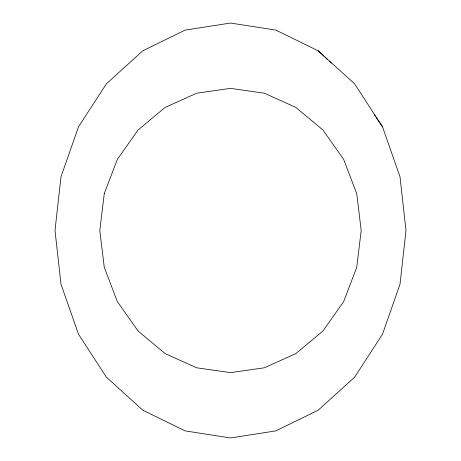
<?xml version="1.0" encoding="UTF-8"?>
<svg xmlns="http://www.w3.org/2000/svg" width="461" height="461" viewBox="0 0 461 461"><rect width="100%" height="100%" fill="white"/><g stroke="black" fill="none" stroke-linecap="round" stroke-linejoin="round"><path stroke-width="0.69" d="M318.251 50.843L275.92 30.121L230.5 23.05L185.08 30.121L142.749 50.843L106.405 83.81L78.514 126.775L60.985 176.811L55.003 230.5L60.985 284.189L78.514 334.225L106.405 377.19L142.749 410.157L185.08 430.879L230.5 437.95L275.92 430.879L318.251 410.157L354.595 377.19L382.486 334.225L400.015 284.189L405.997 230.5L400.015 176.811L382.486 126.775L354.595 83.81L318.251 50.843L323.974 56.254M325.011 57.239L327.615 59.7M329.171 61.175L331.257 63.145M374.032 114.414L375.242 116.184M376.043 117.359L382.486 126.775M104.255 193.712L99.801 230.5L104.255 267.288L117.313 301.569L138.081 331.004L165.153 353.593L196.674 367.792L230.5 372.632L264.326 367.792L295.847 353.593L322.919 331.004L343.687 301.569L356.745 267.288L361.199 230.5L356.745 193.712L343.687 159.431L322.919 129.996L295.847 107.407L264.326 93.208L230.5 88.368L196.674 93.208L165.153 107.407L138.081 129.996L117.313 159.431L104.255 193.712"/></g></svg>
